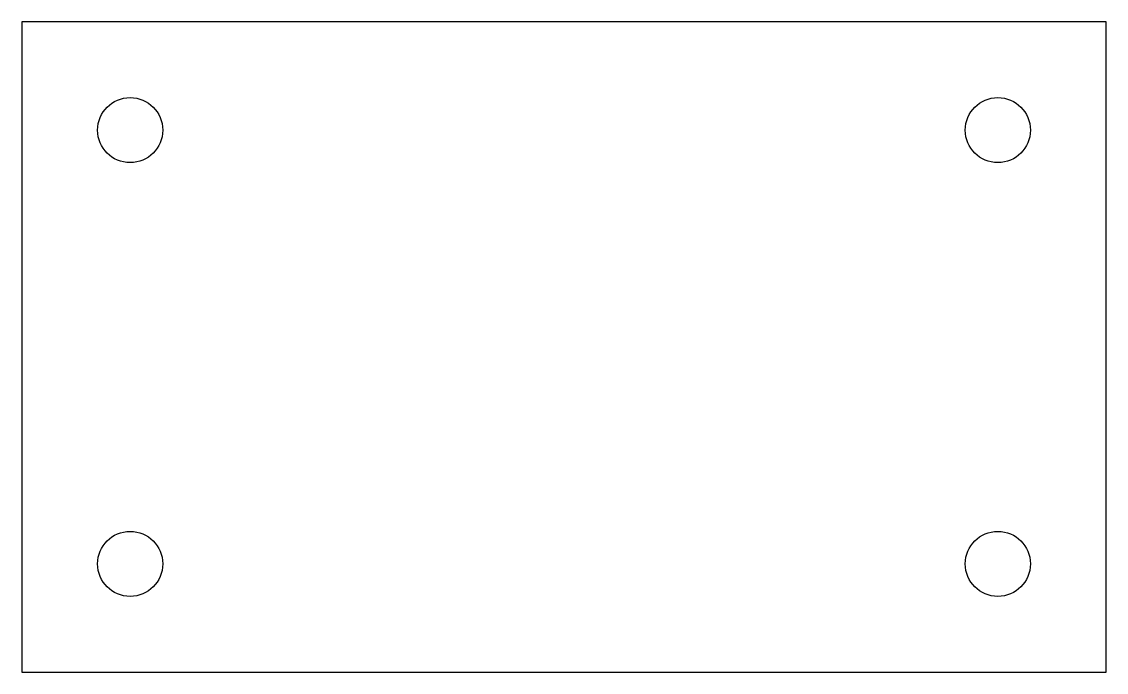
# Model space of a CAD drawing. Header units: metres. Extents: x -50 to 50, y -30 to 30.
import ezdxf

# ---------------------------------------------------------------- set-up
doc = ezdxf.new("R2010")
doc.units = ezdxf.units.M

msp = doc.modelspace()

# ---------------------------------------------------------------- linework, layer by layer
for p, q in [((50, 30), (-50, 30)), ((-50, 30), (-50, -30)), ((50, -30), (50, 30)), ((-50, -30), (50, -30))]:
    msp.add_line(p, q)
for centre in [(-40, 20), (40, 20), (-40, -20), (40, -20)]:
    msp.add_circle(centre, 3)

doc.saveas('drawing.dxf')
